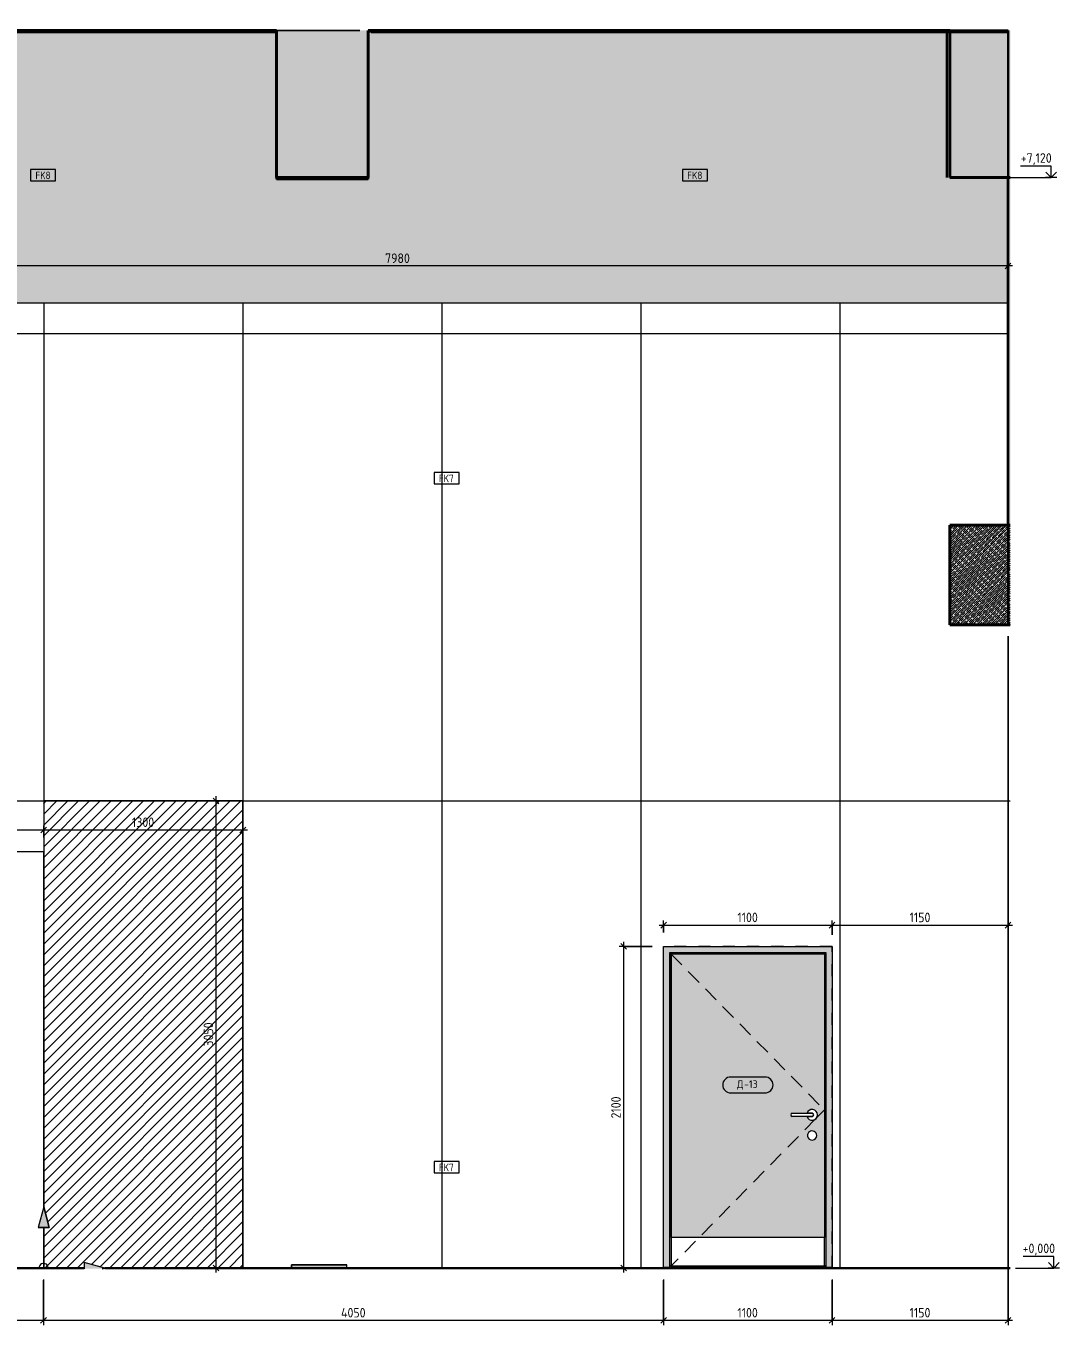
# Model space of a CAD drawing. Header units: millimetres. Extents: x 855 to 77750, y -1987 to 27400.
# Drawn here: x 58100 to 64882, y -372 to 8110 of the extents above; entities that cross this region are included whole.
import ezdxf

# ---------------------------------------------------------------- set-up
doc = ezdxf.new("R2010")
doc.units = ezdxf.units.MM
doc.linetypes.add('200_ШТРИХ__ш1_п0_6_', pattern=[160, 100, -60])
doc.linetypes.add('Штрих', pattern=[158.75, 79.375, -79.375])
for name, color, linetype, lineweight in [('A-ANNO-DIMS', 7, 'Continuous', 9), ('A-ANNO-DIMS-25', 7, 'Continuous', 9), ('A-DETL', 7, 'Continuous', 9), ('A-DETL-GENF', 7, 'Continuous', 9), ('A-DOOR', 7, 'Continuous', 9), ('A-DOOR-2', 7, '200_ШТРИХ__ш1_п0_6_', 9), ('A-DOOR-3', 7, 'Штрих', 9), ('A-DOOR-FRAM-1', 7, 'Continuous', 9), ('A-DOOR-IDEN', 7, 'Continuous', 9), ('A-WALL-IDEN', 7, 'Continuous', 9), ('A-WALL-PATT', 7, 'Continuous', 9), ('G-ANNO-DIMS', 7, 'Continuous', 9), ('G-ANNO-DIMS-1', 7, 'Continuous', 20), ('I-WALL', 7, 'Continuous', 9), ('Ограждение', 7, 'Continuous', 9), ('Поручни', 7, 'Continuous', 9)]:
    doc.layers.add(name, color=color, linetype=linetype, lineweight=lineweight)
for name, color, linetype, lineweight, true_color in [('A-CLNG-1', 7, 'Continuous', 9, 0x787878), ('A-CLNG-FNSH-1', 7, 'Continuous', 30, 0x3c3c3c), ('A-DETL-GENF-2', 7, 'Continuous', 9, 0x004000), ('A-FLOR-1', 7, 'Continuous', 9, 0x787878), ('A-FLOR-FNSH-1', 7, 'Continuous', 40, 0x3c3c3c), ('A-FLOR-FNSH-2', 7, 'Continuous', 30, 0x3c3c3c), ('A-WALL-4', 7, 'Continuous', 30, 0x3c3c3c), ('A-WALL-FNSH-3', 7, 'Continuous', 30, 0x3c3c3c), ('I-FURN-2', 7, 'Continuous', 9, 0xc0c0c0), ('I-FURN-4', 7, 'Continuous', 9, 0xacacac), ('I-WALL-1', 7, 'Continuous', 9, 0x787878)]:
    doc.layers.add(name, color=color, linetype=linetype, lineweight=lineweight, true_color=true_color)
doc.layers.add('I-FURN-3', color=7, linetype='Continuous', lineweight=9, true_color=0x7f7f7f, transparency=0.7)
doc.styles.add('GOST Common_5', font='GOST_Common.ttf', dxfattribs={"width": 0.9, "height": 50})
doc.styles.add('GOST Common_6', font='GOST_Common.ttf', dxfattribs={"height": 50})
doc.styles.add('ISOCPEUR_2', font='isocpeur.ttf', dxfattribs={"width": 0.9, "height": 62.5})
doc.dimstyles.new('ISO-2_5_0_9К_БОЛЬШОЙ_1', dxfattribs={"dimscale": 304.8, "dimtxt": 62.248823, "dimasz": 0.123031, "dimexe": 0.098425, "dimexo": 0.246063, "dimgap": 0, "dimtad": 1, "dimdec": 0, "dimrnd": 10, "dimzin": 0, "dimdsep": 46, "dimtxsty": 'ISOCPEUR_2', "dimblk1": 'OBLIQUE', "dimblk2": 'OBLIQUE', "dimsah": 1, "dimcen": 0.09, "dimdle": 0.098425, "dimazin": 0, "dimtfac": 1, "dimtdec": 4, "dimtix": 1, "dimtmove": 0, "dimatfit": 3, "dimfxl": 1, "dimtvp": 1, "dimtolj": 1, "dimtzin": 0, "dimarcsym": 2})
pattern_1 = [(45, (78446.07, 0), (-14.25598, 14.25598), []), (45, (78460.325, 0), (-14.25598, 14.25598), [25.202, -5.04, 0.8382, -4.202])]
pattern_2 = [(0, (56917, 0), (0, 3050), []), (90, (56917.1, 0), (-1300, 8e-14), [])]

# ---------------------------------------------------------------- blocks, each defined once
blk = doc.blocks.new('110_Дверь_СКБ_1Ст_Внутренняя1 - Д-13 1100x2100h_кладовая-33288301-Развертка 1_04-2')
at = {"layer": 'A-DOOR'}
h = blk.add_hatch(color=256, dxfattribs=at)
h.paths.add_polyline_path([(-16130, 200), (-15130, 200), (-15130, 2050), (-16130, 2050), (-16130, 1005.5)])
h.paths.add_polyline_path([(-15207.9, 835.1), (-15215.3, 835.5), (-15222.5, 837.7), (-15229.4, 842.2), (-15234, 847), (-15237.7, 853.5), (-15239.7, 860.7), (-15239.7, 868.8), (-15238, 875.6), (-15234, 882.8), (-15229.4, 887.9), (-15223.1, 892), (-15215.9, 894.4), (-15208.4, 895), (-15200.9, 893.6), (-15194.1, 890.4), (-15188.2, 885.6), (-15183.6, 879.2), (-15181, 872.5), (-15180, 865), (-15181, 857.5), (-15183.7, 850.6), (-15188, 844.6), (-15193.8, 839.8), (-15200.5, 836.5), (-15205.8, 835.5)])
h.paths.add_polyline_path([(-15209.5, 965), (-15218.5, 966), (-15226.9, 969.3), (-15234.2, 974.7), (-15239.9, 981.7), (-15243.5, 990), (-15340, 990), (-15342.6, 990.3), (-15345, 991.3), (-15347.1, 992.9), (-15348.7, 995), (-15349.7, 997.4), (-15350, 1000), (-15349.7, 1002.6), (-15348.3, 1005.5), (-15347.1, 1007.1), (-15345, 1008.7), (-15342.6, 1009.7), (-15340, 1010), (-15243.5, 1010), (-15239.9, 1018.3), (-15234.2, 1025.3), (-15226.9, 1030.7), (-15218.5, 1034), (-15209.5, 1035), (-15200.5, 1033.7), (-15192.2, 1030.1), (-15185.1, 1024.6), (-15179.6, 1017.3), (-15176.2, 1009), (-15175, 1000), (-15176.2, 991), (-15179.6, 982.7), (-15185.1, 975.4), (-15192.2, 969.9), (-15201.3, 966.2), (-15207.4, 965.3)])
at = {"layer": 'A-DOOR-FRAM-1'}
for points in [[(-16140, 6.3), (-16140, 2060), (-15120, 2060), (-15120, 6.3), (-15080, 6.3), (-15080, 2100), (-16180, 2100), (-16180, 6.3)], [(-16130, 6.3), (-16130, 2060), (-16140, 2060), (-16140, 6.3)], [(-15130, 2050), (-15130, 2060), (-16130, 2060), (-16130, 2050), (-15130.7, 2050)], [(-15120, 6.3), (-15120, 2060), (-15130, 2060), (-15130, 6.3)], [(-15739.1, 6.3), (-15120, 6.3), (-15120, 14), (-16140, 14), (-16140, 6.3), (-16130, 6.3)]]:
    blk.add_hatch(color=256, dxfattribs=at).paths.add_polyline_path(points)
at = {"layer": 'A-DOOR'}
for p, q in [((-15130, 2050), (-16130, 2050)), ((-16130, 200), (-16130, 2050)), ((-15130, 2050), (-15130, 200)), ((-15340, 1010), (-15210, 1010)), ((-15210, 990), (-15340, 990)), ((-15210, 1010), (-15243.5, 1010)), ((-15243.5, 990), (-15210, 990)), ((-15130, 200), (-16130, 200)), ((-16130, 200), (-16130, 14)), ((-15130, 14), (-15130, 200)), ((-16130, 14), (-15130, 14))]:
    blk.add_line(p, q, dxfattribs=at)
for centre, radius, start, end in [((-15210, 1000), 35, 0, 163.39845), ((-15340, 1000), 10, 90, 270), ((-15210, 1000), 35, 196.60155, 0), ((-15210, 1000), 10, 270, 90), ((-15210, 1000), 10, 270, 90), ((-15210, 865), 30, 0, 188.16992), ((-15210, 865), 30, 188.16992, 0)]:
    blk.add_arc(centre, radius, start, end, dxfattribs=at)
at = {"layer": 'A-DOOR-2'}
for p, q in [((-16131.4, 2050), (-15130, 1032)), ((-15130, 1032), (-15183.4, 977.6)), ((-15187.2, 973.8), (-16130, 14))]:
    blk.add_line(p, q, dxfattribs=at)
at = {"layer": 'A-DOOR-3'}
for p, q in [((-15080, 2100), (-16180, 2100)), ((-16180, 0), (-16180, 2100)), ((-15080, 2100), (-16180, 2100)), ((-16180, 0), (-16180, 2100)), ((-15080, 0), (-15080, 2100)), ((-15080, 0), (-15080, 2100))]:
    blk.add_line(p, q, dxfattribs=at)
at = {"layer": 'A-DOOR-FRAM-1'}
for p, q in [((-16140, 6.3), (-16140, 2060)), ((-16140, 2060), (-15120, 2060)), ((-16130, 2050), (-16130, 2060)), ((-16130, 2060), (-16130, 200)), ((-15130, 2050), (-16130, 2050)), ((-15130, 2060), (-15130, 2050)), ((-15130, 2060), (-15130, 200)), ((-15120, 2060), (-15120, 6.3)), ((-16130, 14), (-16140, 14)), ((-16130, 14), (-16130, 6.3)), ((-15130, 14), (-15130, 6.3)), ((-15120, 14), (-15130, 14))]:
    blk.add_line(p, q, dxfattribs=at)
blk = doc.blocks.new('Ограждение - Ограждение-32869994-Развертка 1_04-2')
at = {"layer": 'Ограждение'}
blk.add_hatch(color=256, dxfattribs=at).paths.add_polyline_path([(-15131.1, 0), (-15080, 0), (-15080, 6.3), (-16180, 6.3), (-16180, 0), (-15739.1, 0)])
at = {"layer": 'Поручни'}
blk.add_line((-16180, 6.3), (-15080, 6.3), dxfattribs=at)
blk = doc.blocks.new('Кронштейн для колонок - 1180мм-33112424-Развертка 1_04-2')
at = {"layer": 'I-FURN-3'}
blk.add_hatch(color=256, dxfattribs=at).paths.add_polyline_path([(-18250, 0), (-18250, 20), (-18610, 20), (-18610, 0)])
at = {"layer": 'I-FURN-2'}
for p, q in [((-18610, 20), (-18250, 20)), ((-18610, 20), (-18610, 0)), ((-18250, 0), (-18250, 20))]:
    blk.add_line(p, q, dxfattribs=at)
at = {"layer": 'I-FURN-4'}
for p, q in [((-18250, 20), (-18610, 20)), ((-18610, 0), (-18610, 20)), ((-18250, 0), (-18250, 20))]:
    blk.add_line(p, q, dxfattribs=at)
blk = doc.blocks.new('Начало раскладки_красным - Начало раскладки_красным-26104606-Развертка 1_04-2')
at = {"layer": 'A-DETL-GENF'}
for points in [[(-20193.8, 264.8), (-20230, 400), (-20266.2, 264.8)], [(-19848.7, -5), (-19830, 0), (-19965.2, 36.2), (-19965.2, -5)]]:
    blk.add_hatch(color=256, dxfattribs=at).paths.add_polyline_path(points)
for p, q in [((-20230, 400), (-20266.2, 264.8)), ((-20230, 400), (-20266.2, 264.8)), ((-20193.8, 264.8), (-20230, 400)), ((-20230, 400), (-20193.8, 264.8)), ((-20266.2, 264.8), (-20193.8, 264.8)), ((-20193.8, 264.8), (-20266.2, 264.8)), ((-20230, 30), (-20230, 264.8)), ((-20200, 0), (-19965.2, 0)), ((-19965.2, 36.2), (-19965.2, -5)), ((-19830, 0), (-19965.2, 36.2)), ((-19830, 0), (-19965.2, 36.2)), ((-19965.2, 36.2), (-19965.2, -5)), ((-19848.7, -5), (-19830, 0)), ((-19830, 0), (-19848.7, -5))]:
    blk.add_line(p, q, dxfattribs=at)
for start, end in [(350.35821, 180), (180, 189.93035)]:
    blk.add_arc((-20230, 0), 30, start, end, dxfattribs=at)
blk = doc.blocks.new('Высотные отметки - Стрелка_Верх-17668718-Развертка 1_04-2')
at = {"layer": 'G-ANNO-DIMS'}
for p, q in [((-33535.1, 8155), (-33735.1, 8155)), ((-33535.1, 8080), (-33535.1, 8155)), ((-33497.2, 8080), (-33572.2, 8080))]:
    blk.add_line(p, q, dxfattribs=at)
at = {"layer": 'G-ANNO-DIMS-1'}
for q in [(-33570.4, 8115.4), (-33499.7, 8115.4)]:
    blk.add_line((-33535.1, 8080), q, dxfattribs=at)
blk = doc.blocks.new('DIMBLOCK83-Развертка 1_04-2')
at = {"layer": 'A-ANNO-DIMS-25'}
for p, q in [((64515.8, 4125), (64515.8, -372.3)), ((64515.8, -342.3), (64515.8, 4125)), ((63366.1, -75), (63366.1, -372.3)), ((63366.1, -342.3), (63366.1, -80)), ((64545.8, -342.3), (63366.1, -342.3))]:
    blk.add_line(p, q, dxfattribs=at)
at = {"layer": 'A-ANNO-DIMS-25', "lineweight": 20}
for p, q in [((63366.1, -342.3), (63384.8, -323.6)), ((64515.8, -342.3), (64534.6, -323.6)), ((63366.1, -342.3), (63347.3, -361.1)), ((64515.8, -342.3), (64497.1, -361.1))]:
    blk.add_line(p, q, dxfattribs=at)
at = {"layer": 'A-ANNO-DIMS-25', "color": 0, "insert": (63872.7, -260.7), "char_height": 62.5, "width": 163.762, "attachment_point": 1, "line_spacing_factor": 1.149209, "style": 'ISOCPEUR_2'}
blk.add_mtext('1150', dxfattribs=at)
blk = doc.blocks.new('_Oblique')
at = {"color": 0, "linetype": 'ByBlock', "lineweight": -2}
blk.add_line((-0.5, -0.5), (0.5, 0.5), dxfattribs=at)
blk = doc.blocks.new('DIMBLOCK84-Развертка 1_04-2')
at = {"layer": 'A-ANNO-DIMS-25'}
for p, q in [((62266.1, -75), (62266.1, -372.3)), ((62266.1, -342.3), (62266.1, -80)), ((63366.1, -75), (63366.1, -372.3)), ((63366.1, -342.3), (63366.1, -80)), ((63366.1, -342.3), (62266.1, -342.3))]:
    blk.add_line(p, q, dxfattribs=at)
at = {"layer": 'A-ANNO-DIMS-25', "lineweight": 20}
for p, q in [((62266.1, -342.3), (62284.8, -323.6)), ((63366.1, -342.3), (63384.8, -323.6)), ((62266.1, -342.3), (62247.3, -361.1)), ((63366.1, -342.3), (63347.3, -361.1))]:
    blk.add_line(p, q, dxfattribs=at)
at = {"layer": 'A-ANNO-DIMS-25', "color": 0, "insert": (62747.8, -260.7), "char_height": 62.5, "width": 163.762, "attachment_point": 1, "line_spacing_factor": 1.149209, "style": 'ISOCPEUR_2'}
blk.add_mtext('1100', dxfattribs=at)
blk = doc.blocks.new('DIMBLOCK85-Развертка 1_04-2')
at = {"layer": 'A-ANNO-DIMS-25'}
for p, q in [((58215.1, -75), (58215.1, -372.3)), ((58215.1, -342.3), (58215.1, -80)), ((62266.1, -75), (62266.1, -372.3)), ((62266.1, -342.3), (62266.1, -80)), ((62266.1, -342.3), (58215.1, -342.3))]:
    blk.add_line(p, q, dxfattribs=at)
at = {"layer": 'A-ANNO-DIMS-25', "lineweight": 20}
for p, q in [((58215.1, -342.3), (58233.8, -323.6)), ((62266.1, -342.3), (62284.8, -323.6)), ((58215.1, -342.3), (58196.3, -361.1)), ((62266.1, -342.3), (62247.3, -361.1))]:
    blk.add_line(p, q, dxfattribs=at)
at = {"layer": 'A-ANNO-DIMS-25', "color": 0, "insert": (60158.6, -260.7), "char_height": 62.5, "width": 196.802, "attachment_point": 1, "line_spacing_factor": 1.149209, "style": 'ISOCPEUR_2'}
blk.add_mtext('4050', dxfattribs=at)
blk = doc.blocks.new('DIMBLOCK86-Развертка 1_04-2')
at = {"layer": 'A-ANNO-DIMS-25'}
for p, q in [((56567.1, -75), (56567.1, -372.3)), ((56567.1, -342.3), (56567.1, -80)), ((58215.1, -75), (58215.1, -372.3)), ((58215.1, -342.3), (58215.1, -80)), ((58215.1, -342.3), (56567.1, -342.3))]:
    blk.add_line(p, q, dxfattribs=at)
at = {"layer": 'A-ANNO-DIMS-25', "lineweight": 20}
for p, q in [((56567.1, -342.3), (56585.8, -323.6)), ((58215.1, -342.3), (58233.8, -323.6)), ((56567.1, -342.3), (56548.3, -361.1)), ((58215.1, -342.3), (58196.3, -361.1))]:
    blk.add_line(p, q, dxfattribs=at)
at = {"layer": 'A-ANNO-DIMS-25', "color": 0, "insert": (57317.4, -260.7), "char_height": 62.5, "width": 176.691, "attachment_point": 1, "line_spacing_factor": 1.149209, "style": 'ISOCPEUR_2'}
blk.add_mtext('1650', dxfattribs=at)
blk = doc.blocks.new('DIMBLOCK104-Развертка 1_04-2')
at = {"layer": 'A-ANNO-DIMS-25'}
for p, q in [((62236.1, 2238.8), (63366.1, 2238.8)), ((62266.1, 2190.3), (62266.1, 2268.8)), ((62266.1, 2238.8), (62266.1, 2190.3)), ((63366.1, 2175), (63366.1, 2268.8)), ((63366.1, 2238.8), (63366.1, 2175))]:
    blk.add_line(p, q, dxfattribs=at)
at = {"layer": 'A-ANNO-DIMS-25', "lineweight": 20}
for p, q in [((62266.1, 2238.8), (62247.3, 2220)), ((62266.1, 2238.8), (62284.8, 2257.5)), ((63366.1, 2238.8), (63347.3, 2220)), ((63366.1, 2238.8), (63384.8, 2257.5))]:
    blk.add_line(p, q, dxfattribs=at)
at = {"layer": 'A-ANNO-DIMS-25', "color": 0, "insert": (62747.8, 2320.5), "char_height": 62.5, "width": 163.762, "attachment_point": 1, "line_spacing_factor": 1.149209, "style": 'ISOCPEUR_2'}
blk.add_mtext('1100', dxfattribs=at)
blk = doc.blocks.new('DIMBLOCK105-Развертка 1_04-2')
at = {"layer": 'A-ANNO-DIMS-25'}
for p, q in [((64515.8, 4125), (64515.8, 2208.8)), ((64515.8, 2238.8), (64515.8, 4125)), ((63366.1, 2175), (63366.1, 2268.8)), ((63366.1, 2238.8), (64545.8, 2238.8)), ((63366.1, 2238.8), (63366.1, 2175))]:
    blk.add_line(p, q, dxfattribs=at)
at = {"layer": 'A-ANNO-DIMS-25', "lineweight": 20}
for p, q in [((63366.1, 2238.8), (63347.3, 2220)), ((63366.1, 2238.8), (63384.8, 2257.5)), ((64515.8, 2238.8), (64497.1, 2220)), ((64515.8, 2238.8), (64534.6, 2257.5))]:
    blk.add_line(p, q, dxfattribs=at)
at = {"layer": 'A-ANNO-DIMS-25', "color": 0, "insert": (63872.7, 2320.5), "char_height": 62.5, "width": 163.762, "attachment_point": 1, "line_spacing_factor": 1.149209, "style": 'ISOCPEUR_2'}
blk.add_mtext('1150', dxfattribs=at)
blk = doc.blocks.new('М_двери - Типоразмер_рамка-25223575-Развертка 1_04-2')
at = {"layer": 'A-DOOR-IDEN'}
for p, q in [((-15517.6, 1247), (-15742.4, 1247)), ((-15742.4, 1143), (-15517.6, 1143))]:
    blk.add_line(p, q, dxfattribs=at)
for centre, start, end in [((-15742.4, 1195), 90, 270), ((-15517.6, 1195), 270, 90)]:
    blk.add_arc(centre, 52, start, end, dxfattribs=at)
blk = doc.blocks.new('М_стена_0001 - Типоразмер_без рамки-25382661-Развертка 1_04-2')
at = {"layer": 'A-WALL-IDEN'}
for p, q in [((-24173, 4564.5), (-24336.3, 4564.5)), ((-24336.3, 4564.5), (-24336.3, 4489.5)), ((-24173, 4489.5), (-24173, 4564.5)), ((-24336.3, 4489.5), (-24173, 4489.5))]:
    blk.add_line(p, q, dxfattribs=at)
blk = doc.blocks.new('DIMBLOCK110-Развертка 1_04-2')
at = {"layer": 'A-ANNO-DIMS-25'}
for p, q in [((56536.1, 6995), (56536.1, 6513.1)), ((56536.1, 6543.1), (56536.1, 6995)), ((64544.8, 6543.1), (56536.1, 6543.1)), ((64514.8, 6591.6), (64514.8, 6513.1)), ((64514.8, 6543.1), (64514.8, 6591.6))]:
    blk.add_line(p, q, dxfattribs=at)
at = {"layer": 'A-ANNO-DIMS-25', "lineweight": 20}
for p, q in [((56536.1, 6543.1), (56517.3, 6524.3)), ((56536.1, 6543.1), (56554.8, 6561.8)), ((64514.8, 6543.1), (64496.1, 6524.3)), ((64514.8, 6543.1), (64533.6, 6561.8))]:
    blk.add_line(p, q, dxfattribs=at)
at = {"layer": 'A-ANNO-DIMS-25', "color": 0, "insert": (60446.4, 6624.7), "char_height": 62.5, "width": 189.619, "attachment_point": 1, "line_spacing_factor": 1.149209, "style": 'ISOCPEUR_2'}
blk.add_mtext('7980', dxfattribs=at)
blk = doc.blocks.new('DIMBLOCK124-Развертка 1_04-2')
at = {"layer": 'A-ANNO-DIMS-25'}
for p, q in [((60281.1, 8080), (56738.2, 8080)), ((56768.2, 7040), (56768.2, 8110)), ((56768.2, 8080), (60281.1, 8080)), ((56611.1, 7070), (56798.2, 7070)), ((56768.2, 7070), (56611.1, 7070))]:
    blk.add_line(p, q, dxfattribs=at)
at = {"layer": 'A-ANNO-DIMS-25', "lineweight": 20}
for p, q in [((56768.2, 8080), (56749.4, 8098.8)), ((56768.2, 8080), (56786.9, 8061.3)), ((56768.2, 7070), (56749.4, 7088.8)), ((56768.2, 7070), (56786.9, 7051.2))]:
    blk.add_line(p, q, dxfattribs=at)
at = {"layer": 'A-ANNO-DIMS-25', "color": 0, "insert": (56686.5, 7506.8), "char_height": 62.5, "width": 163.762, "attachment_point": 1, "rotation": 90, "line_spacing_factor": 1.149209, "style": 'ISOCPEUR_2'}
blk.add_mtext('1010', dxfattribs=at)
blk = doc.blocks.new('DIMBLOCK135-Развертка 1_04-2')
at = {"layer": 'A-ANNO-DIMS-25', "lineweight": 20}
for p, q in [((59342.6, 3050), (59323.9, 3068.8)), ((59342.6, 3050), (59361.4, 3031.2)), ((59342.6, 0), (59323.9, 18.7)), ((59342.6, 0), (59361.4, -18.8))]:
    blk.add_line(p, q, dxfattribs=at)
at = {"layer": 'A-ANNO-DIMS-25'}
for p, q in [((59342.6, -30), (59342.6, 3080)), ((59391.1, 3050), (59312.6, 3050)), ((59342.6, 3050), (59391.1, 3050)), ((59391.1, 0), (59312.6, 0)), ((59342.6, 0), (59391.1, 0))]:
    blk.add_line(p, q, dxfattribs=at)
at = {"layer": 'A-ANNO-DIMS-25', "color": 0, "insert": (59261, 1446), "char_height": 62.5, "width": 189.619, "attachment_point": 1, "rotation": 90, "line_spacing_factor": 1.149209, "style": 'ISOCPEUR_2'}
blk.add_mtext('3050', dxfattribs=at)
blk = doc.blocks.new('DIMBLOCK137-Развертка 1_04-2')
at = {"layer": 'A-ANNO-DIMS-25'}
for p, q in [((56917.1, 2811.8), (56917.1, 2890.3)), ((58216.1, 2811.8), (58216.1, 2890.3)), ((56917.1, 2860.3), (58216.1, 2860.3)), ((56917.1, 2860.3), (56917.1, 2811.8)), ((58216.1, 2860.3), (58216.1, 2811.8))]:
    blk.add_line(p, q, dxfattribs=at)
at = {"layer": 'A-ANNO-DIMS-25', "lineweight": 20}
for p, q in [((56917.1, 2860.3), (56898.3, 2841.5)), ((56917.1, 2860.3), (56935.8, 2879)), ((58216.1, 2860.3), (58197.3, 2841.5)), ((58216.1, 2860.3), (58234.8, 2879))]:
    blk.add_line(p, q, dxfattribs=at)
at = {"layer": 'A-ANNO-DIMS-25', "color": 0, "insert": (57492.9, 2941.9), "char_height": 62.5, "width": 176.691, "attachment_point": 1, "line_spacing_factor": 1.149209, "style": 'ISOCPEUR_2'}
blk.add_mtext('1300', dxfattribs=at)
blk = doc.blocks.new('DIMBLOCK138-Развертка 1_04-2')
at = {"layer": 'A-ANNO-DIMS-25'}
for p, q in [((58216.1, 2811.8), (58216.1, 2890.3)), ((59517.1, 2811.8), (59517.1, 2890.3)), ((58216.1, 2860.3), (59547.1, 2860.3)), ((58216.1, 2860.3), (58216.1, 2811.8)), ((59517.1, 2860.3), (59517.1, 2811.8))]:
    blk.add_line(p, q, dxfattribs=at)
at = {"layer": 'A-ANNO-DIMS-25', "lineweight": 20}
for p, q in [((58216.1, 2860.3), (58197.3, 2841.5)), ((58216.1, 2860.3), (58234.8, 2879)), ((59517.1, 2860.3), (59498.3, 2841.5)), ((59517.1, 2860.3), (59535.8, 2879))]:
    blk.add_line(p, q, dxfattribs=at)
at = {"layer": 'A-ANNO-DIMS-25', "color": 0, "insert": (58792.9, 2941.9), "char_height": 62.5, "width": 176.691, "attachment_point": 1, "line_spacing_factor": 1.149209, "style": 'ISOCPEUR_2'}
blk.add_mtext('1300', dxfattribs=at)
blk = doc.blocks.new('DIMBLOCK139-Развертка 1_04-2')
at = {"layer": 'A-ANNO-DIMS-25'}
for p, q in [((62004.9, -30), (62004.9, 2130)), ((62191.1, 2100), (61974.9, 2100)), ((62004.9, 2100), (62191.1, 2100)), ((62053.4, 0), (61974.9, 0)), ((62004.9, 0), (62053.4, 0))]:
    blk.add_line(p, q, dxfattribs=at)
at = {"layer": 'A-ANNO-DIMS-25', "lineweight": 20}
for p, q in [((62004.9, 2100), (61986.1, 2118.7)), ((62004.9, 2100), (62023.6, 2081.2)), ((62004.9, 0), (61986.1, 18.8)), ((62004.9, 0), (62023.6, -18.8))]:
    blk.add_line(p, q, dxfattribs=at)
at = {"layer": 'A-ANNO-DIMS-25', "color": 0, "insert": (61923.2, 976.4), "char_height": 62.5, "width": 176.691, "attachment_point": 1, "rotation": 90, "line_spacing_factor": 1.149209, "style": 'ISOCPEUR_2'}
blk.add_mtext('2100', dxfattribs=at)

msp = doc.modelspace()

# ---------------------------------------------------------------- hatches: boundary and pattern name
at = {"layer": 'A-CLNG-1'}
for points in [[(58451, 8070), (59736.1, 8070), (59736.1, 8080), (56536.1, 8080), (56536.1, 8070), (57235.1, 8070)], [(62099, 8070), (64516.1, 8070), (64516.1, 8080), (60356.1, 8080), (60356.1, 8070), (60883, 8070)], [(60336.1, 7110), (60336.1, 7120), (59736.1, 7120), (59736.1, 7110)]]:
    msp.add_hatch(color=256, dxfattribs=at).paths.add_polyline_path(points)
at = {"layer": 'A-DETL-GENF-2'}
h = msp.add_hatch(dxfattribs=at)
h.set_pattern_fill('FP_43', color=256, style=0, pattern_type=2)
h.set_pattern_definition([(45, (78446.07, 0), (-35.35534, 35.35534), [])])
h.paths.add_polyline_path([(59059, 0), (59517.1, 0), (59517.1, 3050), (58216.1, 3050), (58216.1, 400), (58252.3, 264.8), (58216.1, 264.8), (58216.1, 0), (58480.8, 0), (58480.8, 36.2), (58616.1, 0)])
at = {"layer": 'A-FLOR-1'}
h = msp.add_hatch(dxfattribs=at)
h.set_pattern_fill('FP_33', color=256, style=0, pattern_type=2)
h.set_pattern_definition(pattern_1)
h.paths.add_polyline_path([(56019.1, 8080), (64530.4, 8080), (64530.4, 8081), (45075.6, 8081), (45075.6, 8080), (55936.3, 8080)])
h = msp.add_hatch(dxfattribs=at)
h.set_pattern_fill('FP_33', color=256, style=0, pattern_type=2)
h.set_pattern_definition(pattern_1)
h.paths.add_polyline_path([(64530.4, 7120), (64530.4, 8080), (64136.1, 8080), (64136.1, 7120)])
h.paths.add_polyline_path([(48436.1, 7120), (48436.1, 8080), (47836.1, 8080), (47836.1, 7120)])
h.paths.add_polyline_path([(52036.1, 7120), (52636.1, 7120), (52636.1, 8080), (52036.1, 8080)])
h.paths.add_polyline_path([(60336.1, 7120), (60336.1, 8080), (59736.1, 8080), (59736.1, 7120)])
h.paths.add_polyline_path([(55936.3, 7120), (56536.3, 7120), (56536.3, 8080), (55936.3, 8080)])
h = msp.add_hatch(dxfattribs=at)
h.set_pattern_fill('FP_33', color=256, style=0, pattern_type=2)
h.set_pattern_definition(pattern_1)
h.paths.add_polyline_path([(64135.8, 4200), (64530.4, 4200), (64530.4, 4850), (64135.8, 4850), (64135.8, 4543.3)])
at = {"layer": 'A-WALL-PATT'}
msp.add_hatch(color=256, dxfattribs=at).paths.add_polyline_path([(63315, 6300), (64514.8, 6300), (64514.8, 7120), (64136.1, 7120), (64136.1, 8070), (64116.1, 8070), (64116.1, 7120), (64115.1, 7120), (64115.1, 8070), (60336.1, 8070), (60336.1, 7110), (59736.1, 7110), (59736.1, 8070), (56558.1, 8069.8), (56558.1, 7119.1), (56567.1, 7119.1), (56567.1, 6300), (62099, 6300)])
h = msp.add_hatch(dxfattribs=at)
h.set_pattern_fill('FP_42', color=256, style=0, pattern_type=2)
h.set_pattern_definition(pattern_2)
h.paths.add_polyline_path([(61415, 0), (62266.1, 0), (62266.1, 2100), (63366.1, 2100), (63366.1, 0), (64530.4, 0), (64530.4, 4200), (64135.8, 4200), (64135.8, 4850), (64514.8, 4850), (64514.8, 6300), (56567.1, 6300), (56567.1, 2719.2), (58215.1, 2719.2), (58215.1, 396.3), (58216.1, 400), (58252.3, 264.8), (58215.1, 264.8), (58215.1, 0), (58480.8, 0), (58480.8, 36.2), (58616.1, 0), (59836.1, 0), (59836.1, 20), (60196.1, 20), (60196.1, 0), (61339, 0)])
h = msp.add_hatch(dxfattribs=at)
h.set_pattern_fill('FP_42', color=256, style=0, pattern_type=2)
h.set_pattern_definition(pattern_2)
h.paths.add_polyline_path([(60196.1, 0), (60196.1, 20), (59836.1, 20), (59836.1, 0)])
at = {"layer": 'I-WALL'}
h = msp.add_hatch(color=256, dxfattribs=at)
h.paths.add_polyline_path([(47836.1, 4120), (47856.1, 4120), (47856.1, 4185), (48451.1, 4185), (48451.1, 4200), (47836.1, 4200), (47836.1, 4185)])
h.paths.add_polyline_path([(48436.1, 7120), (49786.3, 7120), (49786.3, 7170), (52036.1, 7170), (52036.1, 8080), (48436.1, 8080), (48436.1, 8073.3)])
h.paths.add_polyline_path([(54495.5, 7170), (55936.3, 7170), (55936.3, 8080), (52636.1, 8080), (52636.1, 7170), (54103.6, 7170)])
h.paths.add_polyline_path([(60336.1, 8070), (60356.1, 8070), (60356.1, 8080), (60336.1, 8080), (60336.1, 8073.9)])
at = {"layer": 'I-WALL-1'}
h = msp.add_hatch(dxfattribs=at)
h.set_pattern_fill('FP_37', color=256, style=0, pattern_type=2)
h.set_pattern_definition([(0, (78446.0694, 0), (30.48, 7.62), [2.515, -20.345, 2.515, -20.345, -121.92]), (0, (78446.0694, 0), (30.48, 7.62), [-45.72, 2.515, -43.205, 2.515, -20.345, -53.34]), (0, (78446.0694, 0), (30.48, 7.62), [-114.3, 2.515, -12.725, 2.515, -35.585]), (120, (78457.4994, 3.81), (-21.8391136, 22.5864543), [2.515, -20.345, 2.515, -20.345, -121.92]), (120, (78457.4994, 3.81), (-21.8391136, 22.5864543), [-45.72, 2.515, -43.205, 2.515, -20.345, -53.34]), (120, (78457.4994, 3.81), (-21.8391136, 22.5864543), [-114.3, 2.515, -12.725, 2.515, -35.585]), (240, (78461.3094, 19.05), (-8.6408864, -30.2064543), [2.515, -20.345, 2.515, -20.345, -121.92]), (240, (78461.3094, 19.05), (-8.6408864, -30.2064543), [-45.72, 2.515, -43.205, 2.515, -20.345, -53.34]), (240, (78461.3094, 19.05), (-8.6408864, -30.2064543), [-114.3, 2.515, -12.725, 2.515, -35.585])])
h.paths.add_polyline_path([(64530.4, 4200), (64530.4, 8081), (64515.8, 8081), (64515.8, 4200)])

# ---------------------------------------------------------------- linework, layer by layer
at = {"layer": 'A-CLNG-FNSH-1'}
for p, q in [((56536.1, 8070), (59736.1, 8070)), ((60356.1, 8080), (60356.1, 8070)), ((60356.1, 8070), (64516.1, 8070)), ((64516.1, 8080), (64136.1, 8080)), ((64516.1, 8070), (64516.1, 8080)), ((59736.1, 7120), (59736.1, 7110)), ((59736.1, 7110), (60336.1, 7110)), ((60336.1, 7110), (60336.1, 7120))]:
    msp.add_line(p, q, dxfattribs=at)
at = {"layer": 'A-DETL'}
for p, q in [((58216.1, 3050), (58216.1, 400)), ((59517.1, 3050), (58216.1, 3050)), ((59517.1, 0), (59517.1, 3050)), ((58216.1, 264.8), (58216.1, 0)), ((58216.1, 0), (58480.8, 0)), ((58616.1, 0), (59517.1, 0))]:
    msp.add_line(p, q, dxfattribs=at)
at = {"layer": 'A-FLOR-FNSH-1'}
for p, q in [((56536.3, 8080), (59736.1, 8080)), ((59736.1, 8080), (59736.1, 7120)), ((60336.1, 8080), (64136.1, 8080)), ((60336.1, 7120), (60336.1, 8080)), ((64136.1, 8080), (64136.1, 7120)), ((59736.1, 7120), (60336.1, 7120)), ((64136.1, 7120), (64530.4, 7120)), ((64530.4, 4850), (64135.8, 4850)), ((64135.8, 4850), (64135.8, 4200)), ((64135.8, 4200), (64530.4, 4200))]:
    msp.add_line(p, q, dxfattribs=at)
at = {"layer": 'A-FLOR-FNSH-2'}
for p, q in [((58480.8, 0), (56556.1, 0)), ((64530.4, 0), (58616.1, 0)), ((58480.8, -0.1), (55536.1, -0.1)), ((64530.4, -0.1), (58615.7, -0.1))]:
    msp.add_line(p, q, dxfattribs=at)
at = {"layer": 'A-WALL-4'}
msp.add_line((64515.8, 8081), (64515.8, 4200), dxfattribs=at)
at = {"layer": 'A-WALL-FNSH-3'}
for p, q in [((64115.1, 8070), (64115.1, 7120)), ((64116.1, 7120), (64116.1, 8070)), ((64115.1, 7120), (64116.1, 7120)), ((64514.8, 7120), (64514.8, 4850))]:
    msp.add_line(p, q, dxfattribs=at)
at = {"layer": 'G-ANNO-DIMS'}
for p, q in [((64422.1, 7120), (64797.3, 7120)), ((64564.2, 0), (64814.8, 0))]:
    msp.add_line(p, q, dxfattribs=at)
at = {"layer": 'I-WALL'}
for p, q in [((60356.1, 8070), (60336.1, 8070)), ((64514.8, 6300), (56567.1, 6300)), ((56567.1, 2719.2), (58215.1, 2719.2)), ((58215.1, 2719.2), (58215.1, 396.3)), ((62266.1, 0), (62266.1, 2100)), ((62266.1, 2100), (63366.1, 2100)), ((63366.1, 2100), (63366.1, 0)), ((58215.1, 264.8), (58215.1, 0))]:
    msp.add_line(p, q, dxfattribs=at)

# ---------------------------------------------------------------- block references
at = {"layer": 'A-DETL-GENF'}
msp.add_blockref('Начало раскладки_красным - Начало раскладки_красным-26104606-Развертка 1_04-2', (78446.1, 0), dxfattribs=at)
at = {"layer": 'A-DOOR-FRAM-1'}
msp.add_blockref('110_Дверь_СКБ_1Ст_Внутренняя1 - Д-13 1100x2100h_кладовая-33288301-Развертка 1_04-2', (78446.1, 0), dxfattribs=at)
at = {"layer": 'A-DOOR-IDEN'}
msp.add_blockref('М_двери - Типоразмер_рамка-25223575-Развертка 1_04-2', (78446.1, 0), dxfattribs=at)
at = {"layer": 'A-WALL-IDEN'}
for p in [(82467, 2608.5), (86725, 2608.5), (85102.5, 630), (85102.5, -3869)]:
    msp.add_blockref('М_стена_0001 - Типоразмер_без рамки-25382661-Развертка 1_04-2', p, dxfattribs=at)
at = {"layer": 'G-ANNO-DIMS'}
for p in [(98332.4, -960), (98349.9, -8080)]:
    msp.add_blockref('Высотные отметки - Стрелка_Верх-17668718-Развертка 1_04-2', p, dxfattribs=at)
at = {"layer": 'I-FURN-4'}
msp.add_blockref('Кронштейн для колонок - 1180мм-33112424-Развертка 1_04-2', (78446.1, 0), dxfattribs=at)
at = {"layer": 'Поручни'}
msp.add_blockref('Ограждение - Ограждение-32869994-Развертка 1_04-2', (78446.1, 0), dxfattribs=at)

# ---------------------------------------------------------------- texts
at = {"layer": 'A-DOOR-IDEN', "char_height": 50, "attachment_point": 1, "style": 'GOST Common_6'}
for s, insert, width in [('\\fGOST Common|b0|i0|c204|p34|;Д', (62744.4, 1225.3), 56.118), ('-13', (62790.7, 1225.3), 116.245)]:
    msp.add_mtext(s, dxfattribs=dict(at, insert=insert, width=width))
at = {"layer": 'A-WALL-IDEN', "char_height": 50, "width": 124.462, "attachment_point": 1, "style": 'GOST Common_5'}
for s, insert in [('FK8', (58162.4, 7159.4)), ('FK8', (62420.3, 7159.4)), ('FK7', (60797.8, 5180.9)), ('FK7', (60797.8, 681.9))]:
    msp.add_mtext(s, dxfattribs=dict(at, insert=insert))

# ---------------------------------------------------------------- dimensions: what is measured, and where the dimension line sits
at = {"layer": 'A-ANNO-DIMS'}
for base, p1, p2, override, picture, middle in [((56768.2, 8080), (56536.1, 7070), (60356.1, 8080), {"dimpost": '<>', "dimfxl": 3951.265596}, 'DIMBLOCK124-Развертка 1_04-2', (56736.9, 7575)), ((59342.6, 3050), (59316.1, 0), (59316.1, 3050), {"dimpost": '<>', "dimfxl": 3050}, 'DIMBLOCK135-Развертка 1_04-2', (59311.4, 1525)), ((62004.9, 2100), (61978.4, 0), (62266.1, 2100), {"dimpost": '<>', "dimfxl": 2119.614345}, 'DIMBLOCK139-Развертка 1_04-2', (61973.6, 1050))]:
    dim = msp.add_linear_dim(base=base, p1=p1, p2=p2, angle=90, dimstyle='ISO-2_5_0_9К_БОЛЬШОЙ_1', override=override, dxfattribs=at)
    dim.commit()
    dim.dimension.update_dxf_attribs({"geometry": picture, "text_midpoint": middle})
for base, p1, p2, override, picture, middle in [((56536.1, 6543.1), (64514.8, 6516.6), (56536.1, 7070), {"dimpost": '<>', "dimfxl": 7997.915318}, 'DIMBLOCK110-Развертка 1_04-2', (60525.4, 6574.3)), ((63366.1, -342.3), (64515.8, 4200), (63366.1, 0), {"dimpost": '<>', "dimfxl": 4354.527537}, 'DIMBLOCK83-Развертка 1_04-2', (63940.9, -311.1)), ((64515.8, 2238.8), (63366.1, 2100), (64515.8, 4200), {"dimpost": '<>', "dimfxl": 2394.140779}, 'DIMBLOCK105-Развертка 1_04-2', (63940.9, 2270)), ((58216.1, 2860.3), (56917.1, 2886.8), (58216.1, 2886.8), {"dimpost": '<>', "dimfxl": 1299.000013}, 'DIMBLOCK137-Развертка 1_04-2', (57566.6, 2891.5)), ((59517.1, 2860.3), (58216.1, 2886.8), (59517.1, 2886.8), {"dimpost": '<>', "dimfxl": 1300.999987}, 'DIMBLOCK138-Развертка 1_04-2', (58866.6, 2891.5)), ((63366.1, 2238.8), (62266.1, 2265.3), (63366.1, 2100), {"dimpost": '<>', "dimfxl": 1112.352653}, 'DIMBLOCK104-Развертка 1_04-2', (62816.1, 2270)), ((56567.1, -342.3), (58215.1, 0), (56567.1, 0), {"dimpost": '<>', "dimfxl": 1648.000013}, 'DIMBLOCK86-Развертка 1_04-2', (57391.1, -311.1)), ((58215.1, -342.3), (62266.1, 0), (58215.1, 0), {"dimpost": '<>', "dimfxl": 4051}, 'DIMBLOCK85-Развертка 1_04-2', (60240.6, -311.1)), ((62266.1, -342.3), (63366.1, 0), (62266.1, 0), {"dimpost": '<>', "dimfxl": 1100}, 'DIMBLOCK84-Развертка 1_04-2', (62816.1, -311.1))]:
    dim = msp.add_linear_dim(base=base, p1=p1, p2=p2, dimstyle='ISO-2_5_0_9К_БОЛЬШОЙ_1', override=override, dxfattribs=at)
    dim.commit()
    dim.dimension.update_dxf_attribs({"geometry": picture, "text_midpoint": middle})

# ---------------------------------------------------------------- next in the draw order: texts
at = {"layer": 'G-ANNO-DIMS', "char_height": 62.5, "attachment_point": 1, "line_spacing_factor": 1.149209, "style": 'ISOCPEUR_2', "bg_fill": 3, "box_fill_scale": 1.25, "bg_fill_color": 256, "bg_fill_true_color": 13158600, "bg_fill_transparency": 0}
for s, insert, width in [('+7,120', (64599, 7279.2), 242.008), ('+0,000', (64611.2, 159.2), 254.705)]:
    msp.add_mtext(s, dxfattribs=dict(at, insert=insert, width=width))

doc.saveas('drawing.dxf')
